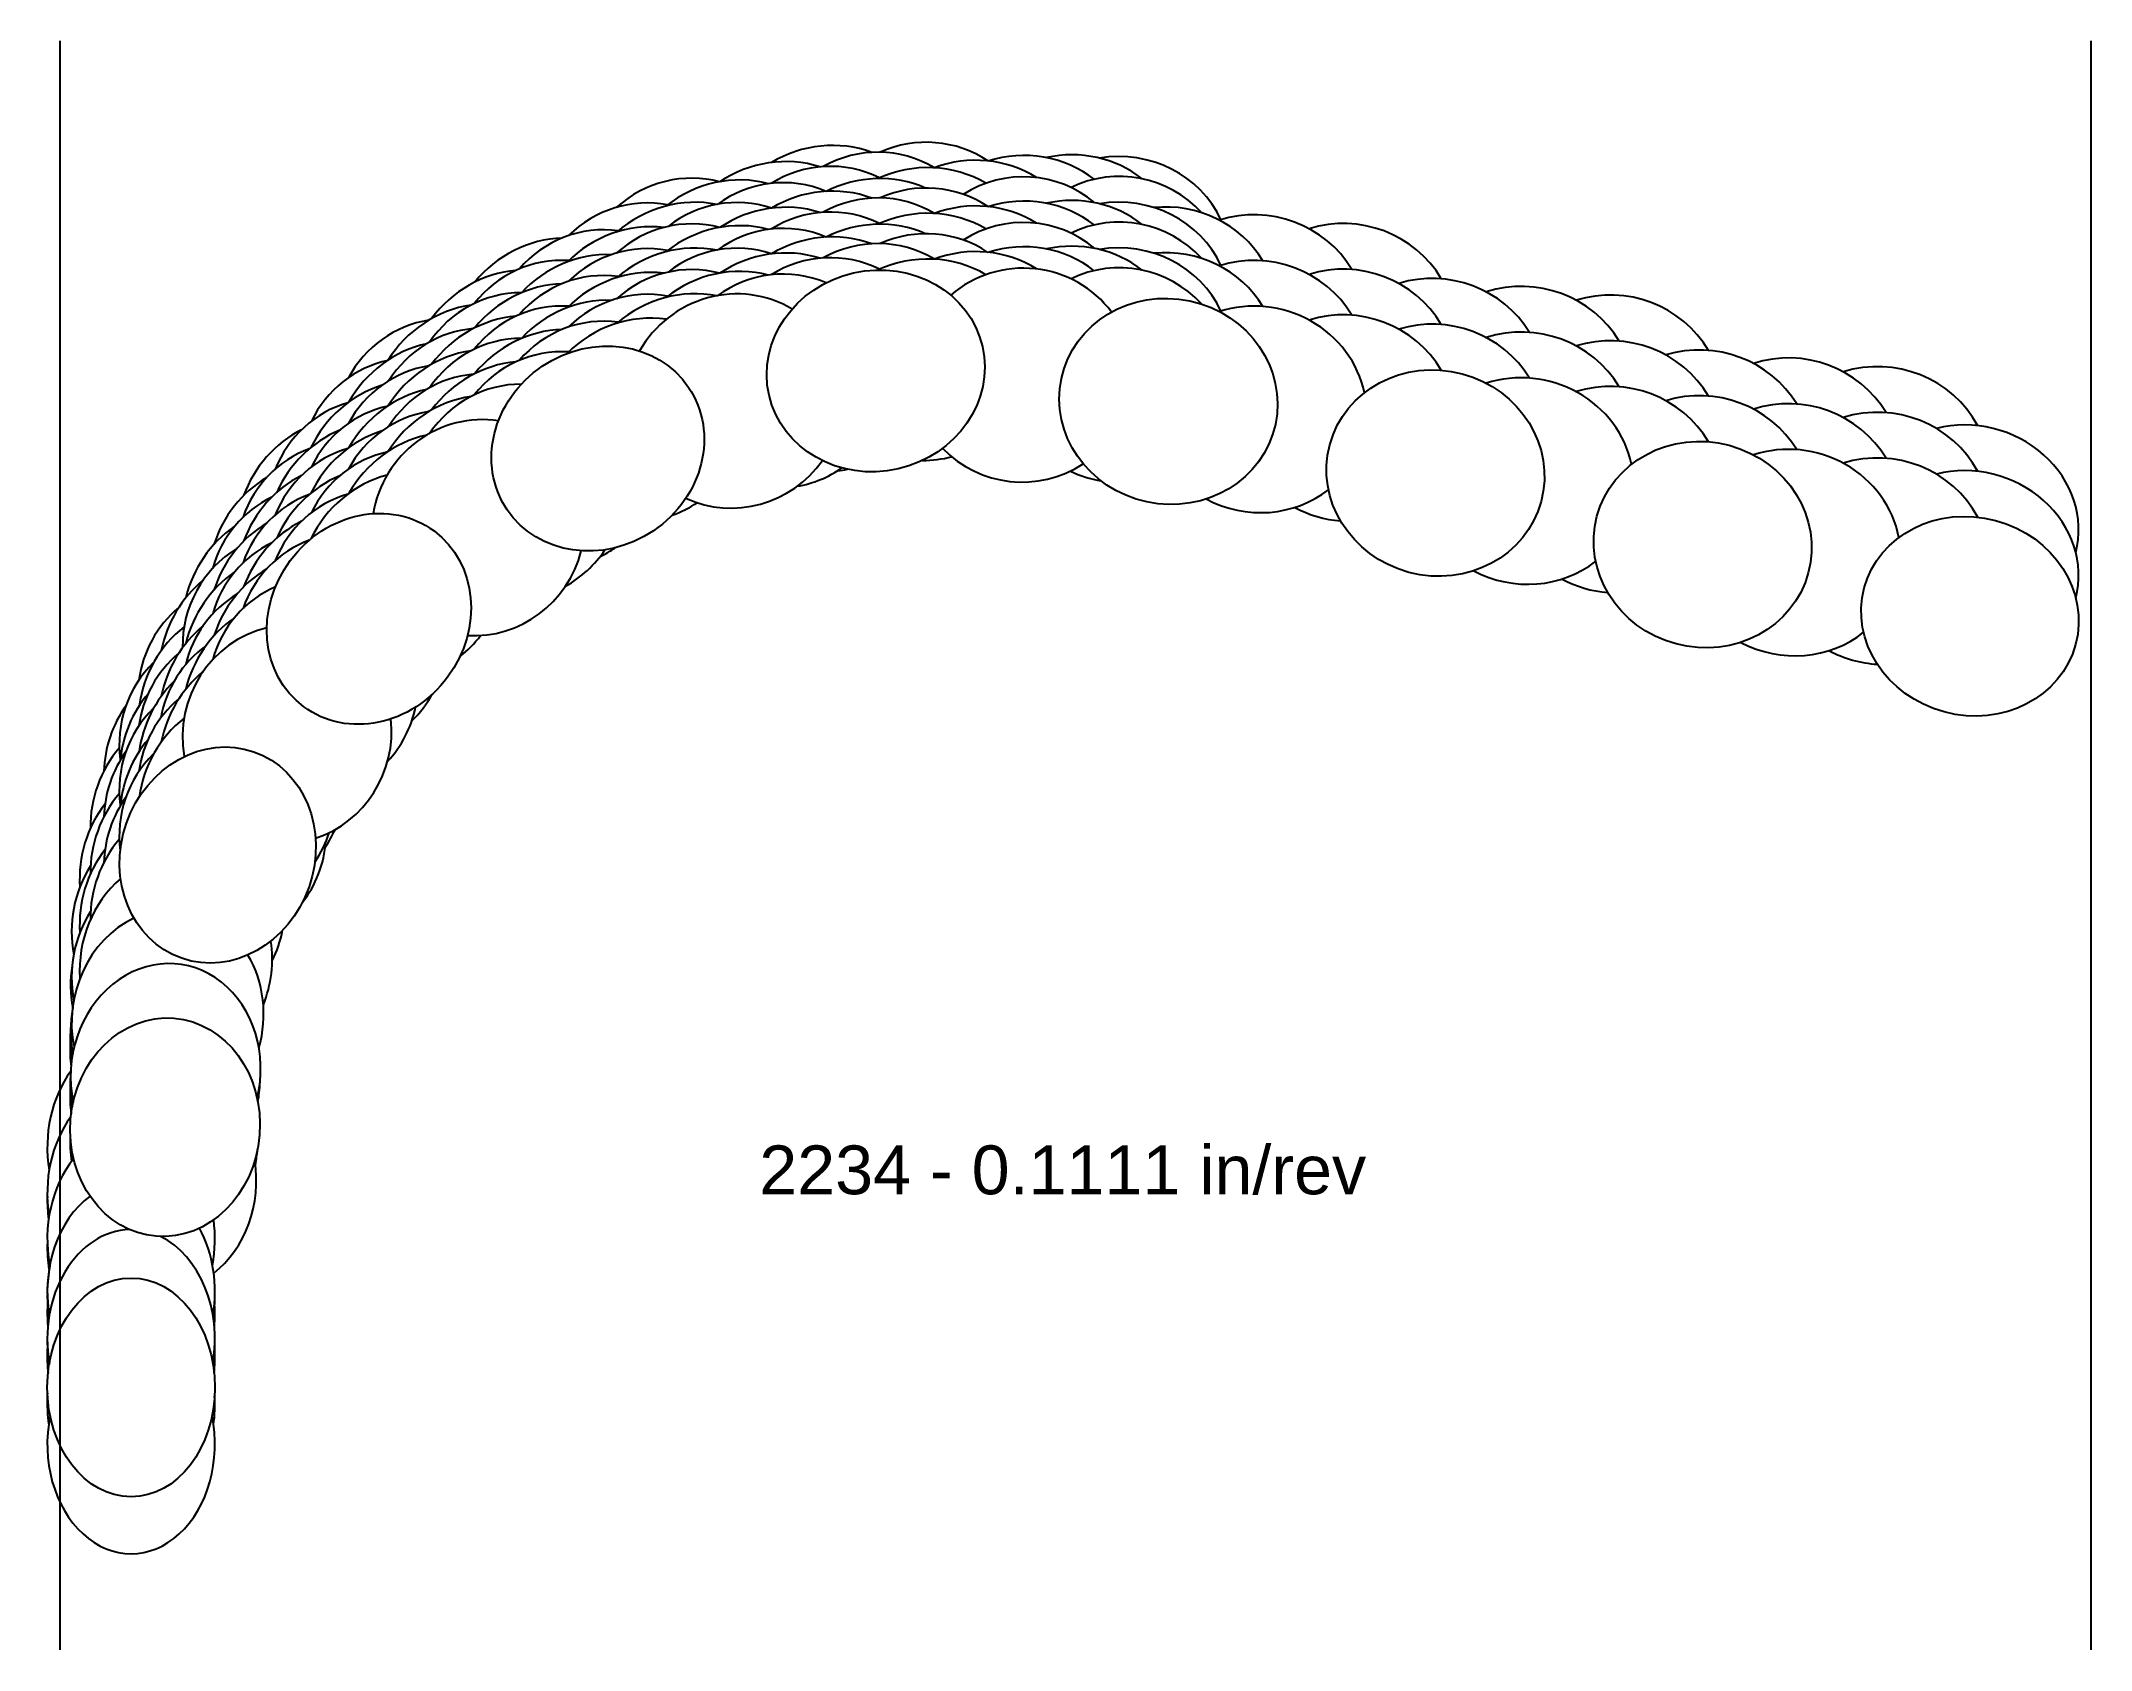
# Model space of a CAD drawing. Header units: inches. Extents: x -4.98 to 0, y -3.17 to 0.74.
import ezdxf
from ezdxf.enums import TextEntityAlignment as Align

# ---------------------------------------------------------------- set-up
doc = ezdxf.new("R2010")
doc.units = ezdxf.units.IN
doc.header["$MEASUREMENT"] = 0
for name, color, linetype, true_color in [('Blade_1', 30, 'Continuous', 0xff7f00), ('Blade_2', 7, 'Continuous', 0xcccc00), ('Blade_3', 7, 'Continuous', 0x00cc00), ('Blade_4', 7, 'Continuous', 0x00cccc), ('Blade_5', 7, 'Continuous', 0x0066cc), ('Blade_6', 190, 'Continuous', 0x7f00ff)]:
    doc.layers.add(name, color=color, linetype=linetype, true_color=true_color)
doc.layers.add('Gage_Line', color=7, linetype='Continuous')
doc.styles.get("Standard").update_dxf_attribs({"font": 'arial.ttf'})

msp = doc.modelspace()

# ---------------------------------------------------------------- linework, layer by layer
at = {"layer": 'Blade_1'}
for centre, major_axis, ratio, start_param, end_param in [((-2.9545, 0.1626), (0.2594, 0.059), 0.918354, 7.174495, 8.120851), ((-2.5969, 0.1523), (0.2642, 0.0306), 0.977258, 7.023763, 8.316998), ((-3.2991, 0.0893), (0.2234, 0.1444), 0.970135, 6.94042, 7.947532), ((-2.9545, 0.0515), (0.2594, 0.059), 0.918354, 7.174495, 8.120851), ((-2.5969, 0.0412), (0.2642, 0.0306), 0.977258, 7.023763, 8.316998), ((-2.2431, 0.0883), (0.2601, -0.0557), 0.93955, 7.005147, 8.186536), ((-3.2991, -0.0218), (0.2234, 0.1444), 0.970135, 6.94042, 7.947532), ((-3.6302, -0.0262), (0.2205, 0.1488), 0.907313, 7.177695, 8.106538), ((-2.2431, -0.0228), (0.2601, -0.0557), 0.93955, 7.005147, 8.186536), ((-2.5969, -0.0699), (0.2642, 0.0306), 0.977258, 6.795552, 8.461651), ((-1.5937, -0.0858), (0.2569, -0.0688), 0.939693, 7.058342, 8.444373), ((-3.6302, -0.1373), (0.2205, 0.1488), 0.907313, 7.177695, 8.106538), ((-3.2991, -0.1329), (0.2234, 0.1444), 0.970135, 6.728306, 8.35089), ((-1.5937, -0.1969), (0.2569, -0.0688), 0.939693, 7.058342, 8.444373), ((-3.9212, -0.2186), (0.1514, 0.2187), 0.961035, 6.953345, 7.899967), ((-0.9442, -0.2598), (0.2569, -0.0688), 0.939693, 7.058307, 8.444373), ((-3.9212, -0.3297), (0.1514, 0.2187), 0.961035, 6.953345, 7.899967), ((-0.9442, -0.3709), (0.2569, -0.0688), 0.939693, 7.058307, 8.444373), ((-3.9212, -0.4408), (0.1514, 0.2187), 0.961035, 6.715943, 8.310185), ((-0.2943, -0.4339), (0.2569, -0.0688), 0.906308, 6.290326, 8.406208), ((-4.1867, -0.4403), (0.1585, 0.2136), 0.89517, 0.981613, 1.818888), ((-2.5969, -0.0699), (0.2642, 0.0306), 0.977258, 3.776654, 5.185357), ((-3.2991, -0.1329), (0.2234, 0.1444), 0.970135, 3.691779, 5.105051), ((-0.2943, -0.545), (0.2569, -0.0688), 0.906308, 6.290326, 8.406208), ((-4.1867, -0.5514), (0.1585, 0.2136), 0.89517, 7.264798, 8.102073), ((-4.3857, -0.7206), (0.0721, 0.256), 0.95167, 7.071176, 8.160436), ((-3.9212, -0.4408), (0.1514, 0.2187), 0.961035, 3.66617, 5.083145), ((-4.3857, -0.8317), (0.0721, 0.256), 0.95167, 7.071176, 7.893957), ((-4.3857, -0.9428), (0.0721, 0.256), 0.95167, 6.766204, 8.32295), ((-4.5542, -1.0145), (0.0877, 0.2511), 0.883713, 7.449823, 8.122697), ((-4.3857, -0.9428), (0.0721, 0.256), 0.95167, 3.705842, 5.114651), ((-4.5542, -1.1256), (0.0877, 0.2511), 0.883713, 1.166638, 1.839511), ((-4.6823, -1.6764), (0.0215, 0.2651), 0.866605, 7.846165, 8.136123), ((-4.6823, -1.6764), (0.0215, 0.2651), 0.866605, 4.665083, 4.682016), ((-4.6823, -1.7875), (0.0215, 0.2651), 0.866605, 7.82933, 8.157799), ((-4.6823, -1.7875), (0.0215, 0.2651), 0.866605, 4.594978, 4.771166), ((-4.7649, -2.3091), (0, 0.266), 0.766045, 7.841083, 8.051194), ((-4.7649, -2.3091), (0, 0.266), 0.766045, 4.515177, 4.725288), ((-4.7649, -2.4202), (0, 0.266), 0.766045, 7.841083, 8.064365), ((-4.7649, -2.4202), (0, 0.266), 0.766045, 4.502006, 4.725288)]:
    msp.add_ellipse(centre, major_axis=major_axis, ratio=ratio, start_param=start_param, end_param=end_param, dxfattribs=at)
for centre, major_axis, ratio in [((-2.9545, -0.0596), (0.2594, 0.059), 0.918354), ((-2.2431, -0.1339), (0.2601, -0.0557), 0.93955), ((-3.6302, -0.2484), (0.2205, 0.1488), 0.907313), ((-1.5937, -0.308), (0.2569, -0.0688), 0.939693), ((-0.9442, -0.482), (0.2569, -0.0688), 0.939693), ((-4.1867, -0.6625), (0.1585, 0.2136), 0.89517), ((-0.2943, -0.6561), (0.2569, -0.0688), 0.906308), ((-4.5542, -1.2367), (0.0877, 0.2511), 0.883713), ((-4.6823, -1.8986), (0.0215, 0.2651), 0.866605), ((-4.7649, -2.5313), (0, 0.266), 0.766045)]:
    msp.add_ellipse(centre, major_axis=major_axis, ratio=ratio, dxfattribs=at)
at = {"layer": 'Blade_2'}
for centre, major_axis, ratio, start_param, end_param in [((-3.1856, 0.1379), (0.2336, 0.1272), 0.970846, 6.936704, 7.99317), ((-2.8349, 0.1897), (0.2629, 0.0403), 0.91886, 7.123238, 8.159993), ((-3.5232, 0.0428), (0.2292, 0.1349), 0.908105, 7.157058, 8.136764), ((-3.1856, 0.0268), (0.2336, 0.1272), 0.970846, 6.936704, 7.99317), ((-2.8349, 0.0786), (0.2629, 0.0403), 0.91886, 7.123238, 8.159993), ((-2.8349, -0.0325), (0.2629, 0.0403), 0.91886, 7.123238, 8.159993), ((-3.5232, -0.0683), (0.2292, 0.1349), 0.908105, 7.157058, 8.136764), ((-3.1856, -0.0843), (0.2336, 0.1272), 0.970846, 6.936704, 7.99317), ((-3.8266, -0.1318), (0.1654, 0.2083), 0.961929, 6.932364, 7.932159), ((-3.5232, -0.1794), (0.2292, 0.1349), 0.908105, 7.132001, 8.136764), ((-3.8266, -0.2429), (0.1654, 0.2083), 0.961929, 6.932364, 7.932159), ((-4.1056, -0.3376), (0.1702, 0.2044), 0.895983, 7.229458, 8.1273), ((-3.8266, -0.354), (0.1654, 0.2083), 0.961929, 6.932364, 7.932159), ((-4.1056, -0.4487), (0.1702, 0.2044), 0.895983, 7.229458, 8.1273), ((-3.1856, -0.0843), (0.2336, 0.1272), 0.970846, 4.378963, 4.82412), ((-2.8349, -0.0325), (0.2629, 0.0403), 0.91886, 4.548792, 4.820285), ((-4.1056, -0.5598), (0.1702, 0.2044), 0.895983, 7.180983, 8.1273), ((-4.3221, -0.6063), (0.0864, 0.2516), 0.952424, 7.036276, 7.913933), ((-3.5232, -0.1794), (0.2292, 0.1349), 0.908105, 4.507683, 4.765153), ((-4.3221, -0.7174), (0.0864, 0.2516), 0.952424, 7.036276, 7.913933), ((-3.8266, -0.354), (0.1654, 0.2083), 0.961929, 4.302646, 4.798217), ((-4.3221, -0.8285), (0.0864, 0.2516), 0.952424, 6.998803, 7.913933), ((-4.5081, -0.8904), (0.1003, 0.2464), 0.884254, 0.993827, 1.852473), ((-4.1056, -0.5598), (0.1702, 0.2044), 0.895983, 4.485072, 4.756844), ((-4.5081, -1.0015), (0.1003, 0.2464), 0.884254, 1.120504, 1.852473), ((-4.3221, -0.8285), (0.0864, 0.2516), 0.952424, 4.276008, 4.844617), ((-4.5081, -1.1126), (0.1003, 0.2464), 0.884254, 0.993827, 1.852473), ((-4.5081, -1.1126), (0.1003, 0.2464), 0.884254, 4.488218, 4.787083), ((-4.6809, -1.7661), (0.0331, 0.2639), 0.866622, 4.582935, 8.234202), ((-4.6809, -1.5439), (0.0331, 0.2639), 0.866622, 7.816627, 8.208507), ((-4.6809, -1.655), (0.0331, 0.2639), 0.866622, 7.786648, 8.208507), ((-4.7649, -2.4134), (0, 0.266), 0.766045, 6.300811, 8.077573), ((-4.7649, -2.1912), (0, 0.266), 0.766045, 7.813029, 8.056071), ((-4.7649, -2.4134), (0, 0.266), 0.766045, 4.488798, 5.924082), ((-4.7649, -2.3023), (0, 0.266), 0.766045, 7.601533, 8.064365), ((-4.7649, -2.3023), (0, 0.266), 0.766045, 4.502006, 4.720507)]:
    msp.add_ellipse(centre, major_axis=major_axis, ratio=ratio, start_param=start_param, end_param=end_param, dxfattribs=at)
at = {"layer": 'Blade_3'}
for centre, major_axis, ratio, start_param, end_param in [((-3.0703, 0.178), (0.2427, 0.1089), 0.9715, 6.952255, 7.993652), ((-2.7153, 0.206), (0.2649, 0.0245), 0.925968, 7.162017, 8.141728), ((-2.3616, 0.1522), (0.2656, -0.0154), 0.981303, 7.066736, 8.370955), ((-3.4141, 0.1034), (0.2371, 0.1205), 0.908857, 7.134846, 8.127079), ((-2.7153, 0.0949), (0.2649, 0.0245), 0.925968, 7.162017, 8.141728), ((-3.0703, 0.0669), (0.2427, 0.1089), 0.9715, 6.952255, 7.993652), ((-2.3616, 0.0411), (0.2656, -0.0154), 0.981303, 7.066736, 8.370955), ((-2.0266, 0.0689), (0.2569, -0.0688), 0.939693, 7.050522, 8.456895), ((-3.4141, -0.0077), (0.2371, 0.1205), 0.908857, 7.134846, 8.127079), ((-3.728, -0.0525), (0.179, 0.1968), 0.962812, 6.93759, 7.930463), ((-3.0703, -0.0442), (0.2427, 0.1089), 0.9715, 6.952255, 7.993652), ((-2.7153, -0.0162), (0.2649, 0.0245), 0.925968, 7.162017, 8.141728), ((-2.3616, -0.07), (0.2656, -0.0154), 0.981303, 7.066736, 8.370955), ((-2.0266, -0.0422), (0.2569, -0.0688), 0.939693, 7.050522, 8.456895), ((-1.3772, -0.1052), (0.2569, -0.0688), 0.939693, 7.051031, 8.458923), ((-3.728, -0.1636), (0.179, 0.1968), 0.962812, 6.93759, 7.930463), ((-3.4141, -0.1188), (0.2371, 0.1205), 0.908857, 7.134846, 8.127079), ((-2.0266, -0.1533), (0.2569, -0.0688), 0.939693, 6.723281, 8.456895), ((-1.3772, -0.2163), (0.2569, -0.0688), 0.939693, 7.051031, 8.458923), ((-4.0195, -0.2414), (0.1816, 0.1944), 0.896812, 7.197276, 8.11822), ((-3.728, -0.2747), (0.179, 0.1968), 0.962812, 6.93759, 7.930463), ((-0.7278, -0.2792), (0.2569, -0.0688), 0.939693, 7.051031, 8.458674), ((-1.3772, -0.3274), (0.2569, -0.0688), 0.939693, 6.723355, 8.458923), ((-4.0195, -0.3525), (0.1816, 0.1944), 0.896812, 7.197276, 8.11822), ((-0.7278, -0.3903), (0.2569, -0.0688), 0.939693, 7.051031, 8.458674), ((-4.2529, -0.4974), (0.1008, 0.2462), 0.953223, 7.002056, 7.909867), ((-4.0195, -0.4636), (0.1816, 0.1944), 0.896812, 7.197276, 8.11822), ((-0.7278, -0.5014), (0.2569, -0.0688), 0.939693, 6.70786, 8.458674), ((-3.0703, -0.0442), (0.2427, 0.1089), 0.9715, 4.388397, 4.479098), ((-2.3616, -0.07), (0.2656, -0.0154), 0.981303, 4.305, 4.598782), ((-2.0266, -0.1533), (0.2569, -0.0688), 0.939693, 4.469675, 5.669947), ((-4.2529, -0.6085), (0.1008, 0.2462), 0.953223, 7.002056, 7.909867), ((-4.2529, -0.7196), (0.1008, 0.2462), 0.953223, 7.002056, 7.909867), ((-3.728, -0.2747), (0.179, 0.1968), 0.962812, 4.308272, 4.46691), ((-1.3772, -0.3274), (0.2569, -0.0688), 0.939693, 4.47377, 5.670464), ((-4.4558, -0.7706), (0.1123, 0.2411), 0.884855, 1.073918, 1.841804), ((-4.4558, -0.8817), (0.1123, 0.2411), 0.884855, 1.073918, 1.841804), ((-0.7278, -0.5014), (0.2569, -0.0688), 0.939693, 4.473933, 5.680144), ((-4.4558, -0.9928), (0.1123, 0.2411), 0.884855, 1.073918, 1.841804), ((-4.2529, -0.7196), (0.1008, 0.2462), 0.953223, 4.278884, 4.587032), ((-4.6761, -1.4121), (0.0416, 0.2627), 0.874591, 7.393474, 8.244157), ((-4.6761, -1.6343), (0.0416, 0.2627), 0.874591, 6.821233, 8.259314), ((-4.6761, -1.5232), (0.0416, 0.2627), 0.874591, 7.393474, 8.244157), ((-4.6761, -1.6343), (0.0416, 0.2627), 0.874591, 4.576283, 5.471505), ((-4.7649, -2.2979), (0, 0.266), 0.766045, 6.795579, 8.072674), ((-4.7649, -2.0757), (0, 0.266), 0.766045, 7.821153, 8.030915), ((-4.7649, -2.1868), (0, 0.266), 0.766045, 7.821153, 8.064365), ((-4.7649, -2.2979), (0, 0.266), 0.766045, 4.493698, 5.32929)]:
    msp.add_ellipse(centre, major_axis=major_axis, ratio=ratio, start_param=start_param, end_param=end_param, dxfattribs=at)
at = {"layer": 'Blade_4'}
for centre, major_axis, ratio, start_param, end_param in [((-2.9538, 0.2126), (0.2503, 0.0902), 0.972094, 6.953078, 8.023734), ((-2.5957, 0.2179), (0.2659, 0.007), 0.926341, 7.124741, 8.159573), ((-3.3016, 0.1571), (0.2434, 0.1072), 0.916504, 7.134578, 8.13685), ((-2.9538, 0.1015), (0.2503, 0.0902), 0.972094, 6.953078, 8.023734), ((-2.5957, 0.1068), (0.2659, 0.007), 0.926341, 7.124741, 8.159573), ((-3.3016, 0.046), (0.2434, 0.1072), 0.916504, 7.134578, 8.13685), ((-3.6256, 0.0224), (0.192, 0.1841), 0.963676, 6.934683, 7.955127), ((-2.9538, -0.0096), (0.2503, 0.0902), 0.972094, 6.953078, 8.023734), ((-2.5957, -0.0043), (0.2659, 0.007), 0.926341, 7.124741, 8.159573), ((-3.6256, -0.0887), (0.192, 0.1841), 0.963676, 6.934683, 7.955127), ((-3.3016, -0.0651), (0.2434, 0.1072), 0.916504, 7.134578, 8.13685), ((-3.9276, -0.1504), (0.1904, 0.1857), 0.904827, 7.173071, 8.125882), ((-3.6256, -0.1998), (0.192, 0.1841), 0.963676, 6.934683, 7.955127), ((-3.9276, -0.2615), (0.1904, 0.1857), 0.904827, 7.173071, 8.125882), ((-4.1781, -0.3912), (0.1152, 0.2398), 0.954056, 6.987116, 7.924739), ((-3.9276, -0.3726), (0.1904, 0.1857), 0.904827, 7.173071, 8.125882), ((-4.1781, -0.5023), (0.1152, 0.2398), 0.954056, 6.987116, 7.924739), ((-4.1781, -0.6134), (0.1152, 0.2398), 0.954056, 6.987116, 7.924739), ((-4.3959, -0.6534), (0.1218, 0.2365), 0.892931, 1.028987, 1.836951), ((-4.3959, -0.7645), (0.1218, 0.2365), 0.892931, 1.028987, 1.836951), ((-4.3959, -0.8756), (0.1218, 0.2365), 0.892931, 1.028987, 1.836951), ((-4.542, -0.9636), (0.0382, 0.2632), 0.945133, 7.167175, 8.145672), ((-4.542, -1.0747), (0.0382, 0.2632), 0.945133, 7.167175, 8.145672), ((-4.542, -1.1858), (0.0382, 0.2632), 0.945133, 7.167175, 8.145672), ((-4.6559, -1.2805), (0.0537, 0.2605), 0.874838, 7.34224, 8.160337), ((-4.6559, -1.3916), (0.0537, 0.2605), 0.874838, 7.34224, 8.160337), ((-4.542, -1.1858), (0.0382, 0.2632), 0.945133, 4.167297, 4.782416), ((-4.6559, -1.5027), (0.0537, 0.2605), 0.874838, 7.126346, 8.160337), ((-4.6559, -1.5027), (0.0537, 0.2605), 0.874838, 4.5103, 5.107038), ((-4.7649, -1.9472), (0, 0.266), 0.766045, 7.085941, 8.064365), ((-4.7649, -2.0583), (0, 0.266), 0.766045, 7.085941, 8.064365), ((-4.7649, -2.1694), (0, 0.266), 0.766045, 7.038742, 8.098056), ((-4.7649, -2.1694), (0, 0.266), 0.766045, 4.468315, 4.884868)]:
    msp.add_ellipse(centre, major_axis=major_axis, ratio=ratio, start_param=start_param, end_param=end_param, dxfattribs=at)
at = {"layer": 'Blade_5'}
for centre, major_axis, ratio, start_param, end_param in [((-2.8349, 0.2369), (0.2571, 0.0684), 0.972628, 6.986359, 8.021804), ((-3.1875, 0.2025), (0.2498, 0.0915), 0.917175, 7.151981, 8.117279), ((-2.477, 0.2176), (0.2659, -0.0072), 0.933036, 7.183243, 8.117045), ((-2.8349, 0.1258), (0.2571, 0.0684), 0.972628, 6.986359, 8.021804), ((-3.5192, 0.0883), (0.2044, 0.1702), 0.964517, 6.951527, 7.944195), ((-3.1875, 0.0914), (0.2498, 0.0915), 0.917175, 7.151981, 8.117279), ((-2.477, 0.1065), (0.2659, -0.0072), 0.933036, 7.183243, 8.117045), ((-1.8102, 0.0478), (0.2569, -0.0688), 0.939693, 7.043687, 8.450935), ((-3.5192, -0.0228), (0.2044, 0.1702), 0.964517, 6.951527, 7.944195), ((-2.8349, 0.0147), (0.2571, 0.0684), 0.972628, 6.986359, 8.021804), ((-2.477, -0.0046), (0.2659, -0.0072), 0.933036, 7.183243, 8.117045), ((-3.1875, -0.0197), (0.2498, 0.0915), 0.917175, 7.151981, 8.117279), ((-1.8102, -0.0633), (0.2569, -0.0688), 0.939693, 7.043687, 8.450935), ((-3.8324, -0.0665), (0.201, 0.1742), 0.905668, 7.176349, 8.099152), ((-1.1607, -0.1262), (0.2569, -0.0688), 0.939693, 7.043687, 8.451658), ((-3.5192, -0.1339), (0.2044, 0.1702), 0.964517, 6.951527, 7.944195), ((-1.8102, -0.1744), (0.2569, -0.0688), 0.939693, 7.043687, 8.450935), ((-3.8324, -0.1776), (0.201, 0.1742), 0.905668, 7.176349, 8.099152), ((-1.1607, -0.2373), (0.2569, -0.0688), 0.939693, 7.043687, 8.451658), ((-4.0976, -0.2918), (0.1295, 0.2323), 0.954922, 6.979779, 7.913202), ((-3.8324, -0.2887), (0.201, 0.1742), 0.905668, 7.176349, 8.099152), ((-0.5113, -0.3002), (0.2569, -0.0688), 0.939693, 7.002744, 8.451658), ((-1.1607, -0.3484), (0.2569, -0.0688), 0.939693, 7.043687, 8.451658), ((-4.0976, -0.4029), (0.1295, 0.2323), 0.954922, 6.979779, 7.913202), ((-0.5113, -0.4113), (0.2569, -0.0688), 0.939693, 7.002744, 8.451658), ((-0.5113, -0.5224), (0.2569, -0.0688), 0.939693, 7.002744, 8.451658), ((-4.0976, -0.514), (0.1295, 0.2323), 0.954922, 6.979779, 7.913202), ((-4.3318, -0.5419), (0.1342, 0.2296), 0.89364, 7.297032, 8.101562), ((-1.8102, -0.1744), (0.2569, -0.0688), 0.939693, 4.46571, 4.905282), ((-4.3318, -0.653), (0.1342, 0.2296), 0.89364, 7.297032, 8.101562), ((-4.3318, -0.7641), (0.1342, 0.2296), 0.89364, 7.297032, 8.101562), ((-1.1607, -0.3484), (0.2569, -0.0688), 0.939693, 4.466052, 4.905282), ((-4.4964, -0.843), (0.0519, 0.2609), 0.945711, 7.143623, 7.92089), ((-4.4964, -0.9541), (0.0519, 0.2609), 0.945711, 7.143623, 7.92089), ((-0.5113, -0.5224), (0.2569, -0.0688), 0.939693, 4.466052, 4.927992), ((-4.4964, -1.0652), (0.0519, 0.2609), 0.945711, 7.143623, 7.92089), ((-4.6273, -1.1538), (0.0628, 0.2585), 0.882835, 1.047541, 1.849713), ((-4.6273, -1.2649), (0.0628, 0.2585), 0.882835, 1.047541, 1.849713), ((-4.4964, -1.0652), (0.0519, 0.2609), 0.945711, 4.290913, 4.471407), ((-4.6273, -1.376), (0.0628, 0.2585), 0.882835, 1.047541, 1.849713), ((-4.6273, -1.376), (0.0628, 0.2585), 0.882835, 4.461978, 4.756448), ((-4.6867, -2.0331), (0.0169, 0.2655), 0.849943, 7.673915, 7.703263), ((-4.6867, -2.0331), (0.0169, 0.2655), 0.849943, 3.789626, 4.969326), ((-4.7649, -2.4474), (0, 0.266), 0.766045, 1.519678, 1.59802), ((-4.7649, -2.4474), (0, 0.266), 0.766045, 4.685166, 4.763508), ((-4.7649, -2.5585), (0, 0.266), 0.766045, 1.519678, 1.59802), ((-4.7649, -2.5585), (0, 0.266), 0.766045, 4.685166, 4.763508), ((-4.7649, -2.6696), (0, 0.266), 0.766045, 1.307846, 4.97534)]:
    msp.add_ellipse(centre, major_axis=major_axis, ratio=ratio, start_param=start_param, end_param=end_param, dxfattribs=at)
at = {"layer": 'Blade_6'}
for centre, major_axis, ratio, start_param, end_param in [((-3.0716, 0.2425), (0.2551, 0.0753), 0.917794, 7.170803, 8.132129), ((-2.3592, 0.2131), (0.2641, -0.0319), 0.933272, 6.803801, 8.160687), ((-3.4107, 0.149), (0.216, 0.1552), 0.965316, 6.949499, 7.970091), ((-3.0716, 0.1314), (0.2551, 0.0753), 0.917794, 7.170803, 8.132129), ((-2.3592, 0.102), (0.2641, -0.0319), 0.933272, 6.803801, 8.160687), ((-3.4107, 0.0379), (0.216, 0.1552), 0.965316, 6.949499, 7.970091), ((-3.7332, 0.0129), (0.2111, 0.1618), 0.906499, 7.183562, 8.114625), ((-3.0716, 0.0203), (0.2551, 0.0753), 0.917794, 7.170803, 8.132129), ((-2.3592, -0.0091), (0.2641, -0.0319), 0.933272, 6.803801, 8.160687), ((-3.4107, -0.0732), (0.216, 0.1552), 0.965316, 6.949499, 7.970091), ((-3.7332, -0.0982), (0.2111, 0.1618), 0.906499, 7.183562, 8.114625), ((-4.0121, -0.1959), (0.1437, 0.2239), 0.955805, 6.989064, 7.930852), ((-3.7332, -0.2093), (0.2111, 0.1618), 0.906499, 7.183562, 8.114625), ((-4.0121, -0.307), (0.1437, 0.2239), 0.955805, 6.989064, 7.930852), ((-4.0121, -0.4181), (0.1437, 0.2239), 0.955805, 6.989064, 7.930852), ((-4.262, -0.4326), (0.1465, 0.222), 0.894389, 7.284702, 8.112046), ((-4.262, -0.5437), (0.1465, 0.222), 0.894389, 7.284702, 8.112046), ((-4.262, -0.6548), (0.1465, 0.222), 0.894389, 7.284702, 8.112046), ((-4.4446, -0.9459), (0.0653, 0.2579), 0.946354, 7.125108, 7.927517), ((-4.594, -1.0268), (0.0752, 0.2551), 0.883238, 1.203402, 1.849607), ((-4.594, -1.1379), (0.0752, 0.2551), 0.883238, 1.203402, 1.849607), ((-4.594, -1.249), (0.0752, 0.2551), 0.883238, 1.203402, 1.849607), ((-4.6849, -1.709), (0.0142, 0.2656), 0.858399, 7.847367, 8.058636), ((-4.6849, -1.8201), (0.0142, 0.2656), 0.858399, 7.847367, 8.072282), ((-4.6849, -1.9312), (0.0142, 0.2656), 0.858399, 7.847367, 8.093303), ((-4.6849, -1.9312), (0.0142, 0.2656), 0.858399, 4.537985, 4.676422), ((-4.7649, -2.3508), (0, 0.266), 0.766045, 7.775585, 7.971874), ((-4.7649, -2.3508), (0, 0.266), 0.766045, 4.594497, 4.790786), ((-4.7649, -2.4619), (0, 0.266), 0.766045, 7.775585, 7.984873), ((-4.7649, -2.4619), (0, 0.266), 0.766045, 4.581498, 4.790786), ((-4.7649, -2.573), (0, 0.266), 0.766045, 7.775585, 8.03661), ((-4.7649, -2.573), (0, 0.266), 0.766045, 4.529762, 4.790786)]:
    msp.add_ellipse(centre, major_axis=major_axis, ratio=ratio, start_param=start_param, end_param=end_param, dxfattribs=at)
at = {"layer": 'Gage_Line'}
for p, q in [((-4.9375, -3.1696), (-4.9375, 0.7425)), ((0, -3.1696), (0, 0.7425))]:
    msp.add_line(p, q, dxfattribs=at)

# ---------------------------------------------------------------- texts
msp.add_text('2234 - 0.1111 in/rev', height=0.11875).set_placement((-2.5, -2.0022), align=Align.MIDDLE_CENTER)

doc.saveas('drawing.dxf')
